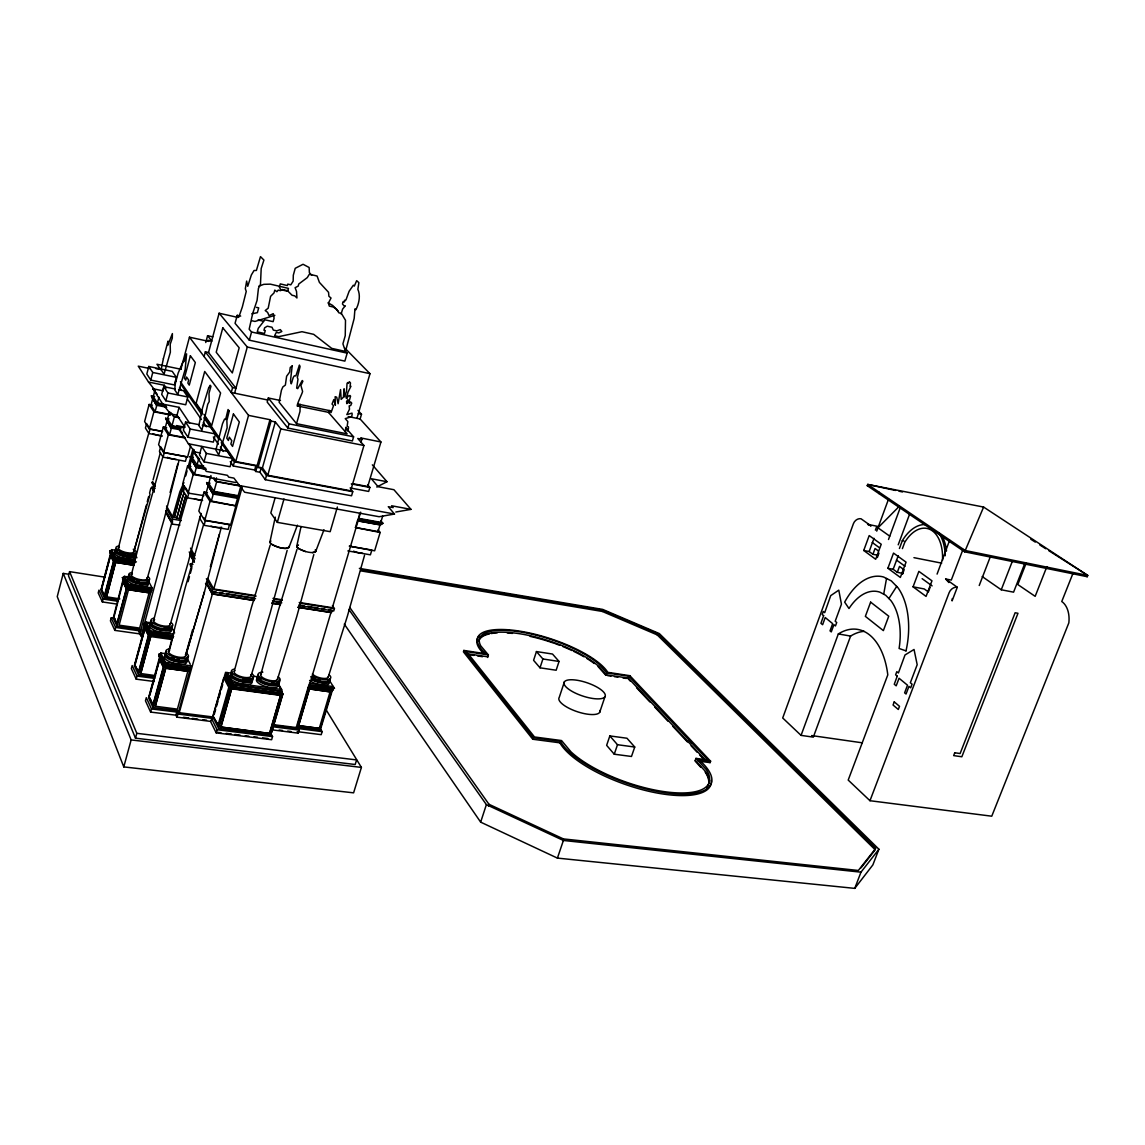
<?xml version="1.0" encoding="UTF-8"?>
<svg xmlns="http://www.w3.org/2000/svg" width="1145" height="1145" viewBox="0 0 1145 1145"><rect width="100%" height="100%" fill="white"/><g stroke="black" fill="none" stroke-linecap="round" stroke-linejoin="round"><path stroke-width="1.5" d="M193.405 457.256L190.084 456.64L195.738 466.316L205.628 468.133M196.053 467.403L190.786 458.286L196.053 467.403L206.3 469.278M210.05 483.204L206.63 482.589L212.655 492.894L238.131 497.417L238.16 495.699L214 491.405L208.748 483.505L210.938 475.547M212.97 493.996L207.345 484.292L212.97 493.996L237.573 498.347L238.131 497.417M178.577 710.744L153.072 707.596L148.564 697.863L159.685 656.801L164.422 666.376L189.998 669.796L178.491 712.262L176.788 712.047L175.915 715.181L176.831 717.142L210.523 721.393L216.176 732.857L271.637 739.713L272.539 736.607L270.893 733.573M114.529 618.4L111.194 617.914L110.421 620.833L114.829 630.38L139.862 633.901L151.068 591.564L127.324 587.972L122.587 579.127L127.41 588.129L151.14 591.722L151.34 590.977L126.522 587.084L151.426 591.135L151.984 589.961L126.322 585.51L122.386 577.567L127.023 577.724M952.296 598.577L952.096 600.896L957.292 587.27L945.641 578.969L951.295 580.071L963.002 549.385M883.697 594.198L886.531 578.483M297.414 525.169L289.055 547.224L285.663 548.441A9.732 2.862 15.5 0 1 278.636 547.353L272.124 544.591A10.276 3.034 15.5 0 1 269.977 541.785L275.272 517.125M305.5 551.575L299.017 548.827A10.176 2.991 15.8 0 1 296.798 546.022L300.978 526.886M118.364 548.24L132.82 490.074L148.621 433.755M131.332 574.99L146.36 515.207L162.762 457.284M178.849 461.134L164.121 519.286L147.233 578.497M153.573 620.876L169.575 558.359L187.05 497.703M68.5 574.217L63.233 573.402L57.25 596.617L123.775 766.907L353.605 792.841L361.405 767.408L325.924 709.485M69.573 571.627L68.485 575.82L135.482 738.167L355.193 764.502L356.596 759.922L136.813 733.315L69.573 571.627L104.753 577.137M199.989 516.867L188.209 562.524L170.247 624.44M168.587 651.848L185.261 587.5L203.466 525.025M148.793 366.472L146.818 374.029L150.768 380.083L174.369 384.92L176.387 377.349L172.222 371.338L148.793 366.472L152.757 372.469L176.387 377.349M185.776 655.455L204.483 591.722L220.87 529.019M150.768 380.083L152.757 372.469M116.933 550.487L111.652 549.643L111.265 551.074L109.734 550.831L113.441 558.288L135.081 562.238M101.304 589.36L110.607 555.225L113.756 561.551L104.667 595.958L101.304 589.36L104.667 595.958M101.604 589.403L110.607 555.225M170.204 414.519L155.133 411.585L150.983 405.258L152.657 398.932M155.047 389.815L153.244 396.685L157.409 402.94L162.447 403.942M102.363 601.941L103.122 599.078L98.957 590.119L98.212 592.953L102.363 601.941L117.133 604.102M104.352 595.915L113.441 561.508L110.306 555.168M117.72 599.937L104.567 597.991L114.428 560.692L109.934 552.348L114.5 560.835M136.427 561.909L115.001 558.531L115.373 557.085L111.652 549.643M149.337 429.017L153.888 411.771L149.108 404.486L144.613 421.56L149.337 429.017L162.662 431.55M162.246 436.059L148.879 433.526L150.067 429.06L161.76 431.279M156.822 405.201L155.133 411.585L153.888 411.771L170.562 415.02M157.409 402.94L158.94 397.172M115.645 562.496L106.542 596.917L115.588 562.381L133.922 565.258L115.588 562.381M175.257 389.014L163.749 386.666L161.703 394.424L165.853 400.779L185.733 404.772L187.809 396.986L183.472 390.688L178.548 389.686M162.776 391.361L164.379 385.278L148.535 382.044L138.259 366.157L150.109 368.618M165.853 400.779L167.929 392.964L163.749 386.666M175.5 381.757L176.173 379.253M129.399 577.123L124.361 576.336L123.961 577.81L122.386 577.567M117.191 624.182L113.942 617.227L122.973 582.046L126.308 588.788L116.876 624.139L126.623 588.831L123.288 582.089M185.118 437.562L169.617 434.628L165.209 427.886L166.941 421.374M169.517 411.699L167.556 419.07L171.993 425.725L182.327 427.715M181.039 368.804L189.455 337.188L208.862 341.396L208.004 340.294L211.854 341.124L207.588 335.7L205.756 342.527M134.495 549.586L146.36 505.117M147.261 501.696L148.635 496.558M149.551 493.137L150.911 488.013M153.072 479.898L160.343 452.633M114.829 630.38L115.616 627.446L111.194 617.914M140.763 629.65L117.091 626.301L127.324 587.972M147.905 579.971L152.056 587.872L151.655 589.346L127.925 585.753L128.312 584.265L124.361 576.336M163.606 452.576L168.344 434.842L163.277 427.071L158.597 444.646L163.606 452.576L187.594 457.027L190.628 445.806M163.105 457.184L164.336 452.576L160.658 446.765L159.427 451.33L163.105 457.184L185.447 461.292L186.692 456.726L187.594 457.027M171.993 425.725L174.369 416.823L179.55 417.825M128.526 589.689L119.137 625.184L139.647 628.09L149.093 592.795L128.526 589.689L149.093 592.795M184.603 426.77L177.003 415.191L179.092 407.362L162.79 404.113L152.857 388.742L162.461 390.688M198.972 424.68L185.562 422.047L183.386 430.162L187.98 437.218L213.328 442.113L215.546 433.969L210.709 426.97L202.322 425.339M204.082 356.539L205.341 351.844L208.533 352.531L235.956 388.284L232.592 387.582L205.341 351.844M234.253 671.285L251.499 607.208L270.191 545.163M170.09 492.55L177.718 464.212M208.533 352.531L219.124 313.229L238.103 317.48M187.98 437.218L190.184 429.031L185.562 422.047M186.005 495.771A41.664 11.607 -79.8 0 0 183.586 503.643L179.479 518.728L172.652 516.781L179.837 491.777L183.916 482.603M179.908 525.083L172.38 524.167L172.509 519.071L166.44 508.351M171.907 522.149L140.992 636.362L138.803 631.611M174.24 517.053L178.319 501.954A44.226 12.223 -79.8 0 1 183.744 486.339M151.426 622.88L146.145 622.121L145.73 623.667L144.084 623.424L149.265 633.944L173.038 637.608M174.398 517.34L178.491 502.24A43.381 11.98 -79.8 0 1 184.288 485.881M185.719 475.891L187.064 470.867M187.966 467.518L192.933 449.098M134.752 664.844L145.029 628.176L148.707 635.632L138.659 672.602L134.752 664.844L138.659 672.602M135.081 664.887L145.029 628.176M211.267 477.265L194.507 474.23L189.626 466.759L191.473 459.932M194.221 449.799L192.131 457.513L197.054 464.899L203.753 466.13M184.789 486.553L183.486 491.348L187.551 497.832L202.593 500.465M176.774 517.74L180.867 502.655A43.367 12.022 -79.8 0 1 183.93 492.951M176.945 518.027L181.039 502.941A42.522 11.793 -79.8 0 1 184.03 493.423M179.321 518.442L183.415 503.356A42.508 11.836 -79.8 0 1 185.891 495.327M136.198 679.157L137.042 676.094L132.162 665.56L131.346 668.594L136.198 679.157L154.389 681.518M138.33 672.559L148.378 635.589L144.685 628.133M138.574 674.834L149.465 634.774L145.029 625.8L134.337 665.717L138.574 674.834L154.503 676.924M173.296 635.733L150.095 632.441L150.525 630.895L146.145 622.121M188.152 493.094L193.204 474.502L187.594 465.886L182.599 484.292L188.152 493.094L203.91 495.656M187.551 497.832L188.868 493.008M240.693 316.106L237.23 315.333L235.054 323.319L249.309 340.179L344.874 361.119L347.164 353.147L345.489 351.429L342.913 343.844L345.246 335.685L345.504 320.285L341.382 313.401L338.834 312.814L336.501 309.136L333.252 307.003L329.259 306.087L328.429 303.039L331.034 298.029L328.901 296.269L328.558 292.318L319.398 282.371L317.093 276.031L309.365 274.199L307.318 277.591L298.773 284.003L298.172 286.135L295.109 287.696L296.526 291.46L296.941 297.972L294.823 295.897L292.061 295.253L287.524 290.715L282.443 289.528L280.496 290.658L278.206 290.129L276.904 291.732L274.8 290.1L274.027 292.905L270.606 296.34L268.202 308.162L265.225 310.538L267.587 312.356L269.089 315.648L273.283 313.644L274.084 318.224L273.125 321.659L264.939 319.813L258.255 328.357L257.281 331.893L264.466 333.481L265.268 330.547L263.965 330.261L264.638 327.813L267.286 326.196L272.023 327.255L273.311 330.089L276.747 330.848L280.296 329.617L281.842 331.506L278.722 332.909L276.317 332.379L274.585 335.728L278.736 336.644L301.965 331.706L313.687 334.34L331.706 348.381L345.489 351.429L354.177 318.439L354.964 308.907L355.852 309.751C359.029 303.64 360.704 295.782 357.87 289.313L358.872 282.643L356.667 280.668L354.32 286.078L353.347 285.205L349.139 291.245L346.133 299.475L345.246 300.82L344.573 300.19L343.929 302.394L343.128 301.622L342.441 303.998L344.144 305.915L345.332 305.815L342.627 309.064L341.11 314.045M190.084 456.64L196.382 467.332L194.507 474.23L193.204 474.502L211.653 477.837M197.054 464.899L198.743 458.673M150.711 636.563L140.72 673.661L150.711 636.563L172.237 639.583L169.546 649.745M204.025 461.85L206.329 453.42L201.749 446.507L199.473 454.866L204.025 461.85L230.102 466.745L232.421 458.372L227.64 451.459L188.395 443.745L176.673 425.611L185.046 427.242M287.152 550.387L270.191 612.933L250.941 676.351M123.775 766.907L131.145 739.928L63.233 573.402M135.482 738.167L136.813 733.315M232.592 387.582L231.247 392.506L267.815 400.02M165.925 653.709L160.844 653.022L160.414 654.611L158.711 654.367L164.207 665.517L190.413 669.367L164.207 665.517M148.993 697.004L159.685 659.277L163.62 667.234L153.158 705.263L149.337 697.047M149.809 695.33L159.685 659.277M207.445 492.722L204.025 492.107L198.829 511.085L204.755 520.488L230.617 524.897L235.927 505.875L211.353 501.009L206.143 493.023L208.075 485.995M201.105 513.447L199.745 518.384L204.096 525.312L228.184 529.405L229.558 524.453L205.456 520.345L203.71 517.583M234.596 393.193L247.277 347.021L219.124 313.229M249.309 340.179L251.556 332.007L249.166 329.23L252.716 313.415L257.081 300.362L258.441 288.397L260.473 284.261L261.189 268.517L263.908 260.072L260.488 256.623L256.394 270.449L254.047 270.506L251.356 274.957L247.735 286.307L246.647 281.083L245.331 288.783L246.247 291.402L242.354 306.889L238.804 317.165L237.23 315.333M260.831 674.562L278.192 610.958L296.984 549.385M192.947 564.413L190.242 563.97L190.571 566.231M150.625 712.09L151.498 708.941L146.302 697.691L145.458 700.812L150.625 712.09L176.173 715.21M152.815 705.234L163.277 667.192L159.341 659.234M153.072 707.596L164.422 666.376M165.51 662.382L191.101 665.832L190.657 667.42L165.08 663.986L165.51 662.382L160.844 653.022M188.066 581.66L189.455 576.608M190.385 573.23L191.773 568.178M204.755 520.488L210.022 501.324L204.025 492.107L206.143 493.023M239.763 485.594L215.546 481.229L216.477 477.866M204.096 525.312L205.456 520.345M214 491.405L216.648 481.773L214.015 477.866M187.866 671.156L177.403 709.127L155.219 706.236L165.696 668.193L187.937 671.299L165.696 668.193M155.291 706.393L165.767 668.351M313.816 554.566L296.741 616.64L277.391 679.586M350.756 489.216L352.76 491.692L351.558 495.771L265.296 479.712L259.987 472.27L255.721 471.482L254.677 470.008L233.265 465.986L234.424 461.807L221.214 442.7M360.89 442.614L361.863 439.294L357.77 438.478L363.938 445.491L350.628 490.776L267.773 475.261L262.42 467.861L258.169 467.06L257.124 465.6L235.741 461.55L248.537 415.377L189.455 337.188M185.962 653.595L190.227 638.252M190.886 635.876L192.646 629.55M210.337 566.703L219.31 534.357M254.204 600.524L212.054 593.926L206.529 583.463L206.2 584.651L205.527 583.463M235.512 505.246L237.573 498.347M238.16 495.699L240.836 486.138M176.831 717.142L177.704 714.008L176.788 712.047L178.706 711.474L179.264 712.691L212.927 716.97L218.595 728.377L270.707 734.861L282.758 693.713L280.797 690.32M255.521 598.706L211.753 591.836L212.44 589.389L206.372 578.697M178.706 711.474L178.491 712.262L151.498 708.941M159.799 655.827L158.926 656.042L164.508 666.562L190.099 669.982L190.313 669.181M212.054 593.926L212.741 591.493M179.049 713.464L212.412 593.854L206.529 583.463M255.621 595.586L213.772 588.988L242.21 486.983M280.482 400.507L268.302 398.002L267.171 402.081L287.853 428.073L352.388 440.954L353.605 436.817L345.661 427.743M254.677 470.008L255.836 465.858L234.424 461.807M257.124 465.6L269.977 419.7L248.537 415.377M255.721 471.482L256.881 467.317L255.836 465.858M258.169 467.06L271.064 421.074L269.977 419.7M259.987 472.27L261.146 468.119L256.881 467.317M262.42 467.861L275.33 421.933L271.064 421.074M265.296 479.712L266.484 475.533L261.146 468.119M133.808 551.69L150.081 494.096M267.773 475.261L280.826 428.931L275.33 421.933M287.853 428.073L289.041 423.85L268.302 398.002M210.523 721.393L212.927 716.97L225.579 672.358L232.492 673.317M364.539 555.325L347.465 615.881L328.143 677.325M212.913 716.054L223.747 677.84L224.592 677.954L229.644 687.501L218.666 726.03L212.913 716.054L218.666 726.03M275.043 498.104L270.821 512.974L277.319 522.363L330.175 531.681L337.389 507.006M214.215 714.494L215.632 709.514M216.577 706.193L217.979 701.212M218.924 697.892L220.341 692.897M221.286 689.576L222.702 684.595M231.333 686.771L225.493 675.765L225.98 674.047L232.278 684.409L232.736 682.821L227.254 672.587L226.81 674.162M217.822 725.93L228.8 687.386L223.747 677.84M216.176 732.857L217.063 729.723L211.41 718.287L177.704 714.008M218.595 728.377L230.488 686.656L224.649 675.65L225.493 675.765M277.319 522.363L283.974 499.005M225.98 674.047L231.633 684.667L231.133 686.399L282.543 693.34M220.727 727.018L231.719 688.474L280.654 695.058L269.733 733.487L220.727 727.018L269.733 733.487M220.928 727.39L231.719 688.474M328.572 412.529L329.173 410.44L331.062 412.586L333.524 405.716L332.05 404.056L333.796 399.605L335.356 405.244L335.156 396.685L336.702 397.186L338.118 403.727L340.552 389.586L341.167 399.362L343.443 397.158L344.101 388.785L344.702 396.843L346.52 391.246L347.049 383.461L347.651 382.559L348.409 383.375L349.325 381.671L350.499 382.917L350.084 386.409L350.942 386.251L347.794 392.663C348.395 394.41 344.416 398.417 347.021 398.517C348.581 393.88 348.166 396.986 349.955 395.483L350.585 396.17L348.753 402.568L349.526 403.412L350.542 401.838L351.73 403.14L350.671 405.559L349.168 405.903L349.511 409.166L346.835 414.604L352.03 413.13L352.116 414.748L351.544 416.737L345.232 418.626L347.837 421.56L347.15 426.412L348.409 426.813L348.466 428.302L347.694 430.964L345.761 427.328L345.461 431.923M356.954 418.354L369.992 373.685L345.132 348.366M350.112 487.956L368.676 491.434L369.864 487.412L367.76 486.525L380.942 441.984L360.117 418.998L361.505 414.247L357.97 410.382M278.264 683.651L281.641 689.476L281.183 691.036L231.433 684.295M269.519 733.115L280.654 695.058M281.713 693.226L282.214 691.523L278.722 685.483M278.006 707.767L270.75 732.557L271.565 732.657L282.7 694.643L281.126 691.938M278.965 704.461L281.87 694.543L282.7 694.643M185.533 656.242L204.483 591.722M296.927 725.243L308.205 687.129L332.565 690.478L308.306 687.301M355.437 527.53L357.455 520.689L380.068 524.768L378.036 531.566L355.437 527.53L380.14 532.468L374.644 550.802L349.268 546.136L371.824 550.058L370.407 554.824L347.851 550.931M358.056 519.787L381.485 524.024L380.598 524.997L357.583 520.846L358.056 519.787L382.015 524.253L382.902 523.265L358.657 518.885L359.544 513.633M360.646 512.158L332.365 607.694L299.231 602.47M328.658 609.698L332.164 610.256L331.463 612.618L298.101 607.394M330.118 691.723L319.283 728.377L298.573 725.73L309.35 688.889L330.204 691.881L309.35 688.889M298.573 725.73L309.436 689.032M332.422 605.691L334.44 608.625L333.739 610.986L299.274 605.576M272.667 729.923L298.187 733.144L299.088 730.095L296.44 726.889L320.328 729.938L332.279 690.592M382.63 516.223L380.784 522.363L358.17 518.284M330.762 692.882L320.342 727.69L331.077 692.925M319.67 727.504L322.131 731.641L321.215 734.661L297.428 731.655M710.601 761.182L698.793 759.622L698.278 761.081L710.086 762.627L710.601 761.182L629.879 675.693L607.795 672.33A69.444 21.827 18.1 0 0 518.714 630.981A69.444 21.827 18.1 0 0 485.781 653.766L463.854 650.432L463.41 651.834L532.754 739.241L559.862 742.819A81.052 27.952 19.3 0 0 645.479 790.494A81.052 27.952 19.3 0 0 711.331 780.532M487.584 657.459L488.4 654.926L480.814 645.923A67.355 21.168 18.1 0 1 519.744 631.84A67.355 21.168 18.1 0 1 598.864 664.1L606.764 672.917L628.92 676.28L707.782 759.937L695.988 758.376L695.058 761.01L700.668 767.15M359.358 568.378L602.671 609.398L659.334 633.571L878.902 849.218L872.876 864.89L854.757 888.377L557.415 858.106L480.657 822.139L486.382 804.62L348.867 609.483M536.447 651.562L533.584 660.322L540.011 667.807L556.155 670.24L559.046 661.452L552.505 654.038L536.447 651.562L542.902 658.976L559.046 661.452M488.428 805.965L488.972 804.291L349.755 607.451M540.011 667.807L542.902 658.976M532.754 739.241L533.255 737.724L463.854 650.432M564.413 681.805L559.247 697.377A21.64 7.142 18.6 0 0 578.068 711.961A21.64 7.142 18.6 0 0 600.009 710.415M602.714 610.199L361.09 569.523L360.704 570.854L602.299 611.444L602.714 610.199L657.616 633.629L875.782 848.316L858.335 870.472L563.397 838.913L488.972 804.291M559.862 742.819L560.377 741.316A81.066 27.895 19.3 0 0 666.648 792.941A81.066 27.895 19.3 0 0 698.793 759.622M606.764 672.917L605.934 675.378L598.048 666.547M599.708 712.276L604.975 696.704A21.683 6.984 18.6 0 0 577.767 680.359A21.683 6.984 18.6 0 0 571.212 690.879A21.683 6.984 18.6 0 0 604.975 696.704M562.839 840.587L563.397 838.913M557.415 858.106L563.397 840.459L860.968 872.175L878.902 849.218M628.92 676.28L628.09 678.727L630.509 681.304M629.421 677.038L629.879 675.693M609.841 735.92L606.635 745.352L614.25 754.212L631.482 756.473L634.745 747.027L626.973 738.239L609.841 735.92L617.498 744.722L634.745 747.027M614.25 754.212L617.498 744.722M861.011 867.853L875.209 849.805L657.187 634.874L657.616 633.629M867.237 485.666L867.695 484.421L983.612 507.063L1087.75 575.434L1087.235 576.708L964.677 551.833L867.237 485.666L870.329 486.324M878.859 493.552L879.317 492.307M863.731 550.473L869.198 535.574L881.221 544.247L875.682 559.275L863.731 550.473L869.169 551.547L872.919 554.294L878.186 555.339M875.395 530.164L876.54 527.072M850.606 636.076L813.308 737.137L801.056 735.376L838.326 633.944L850.606 636.076A70.26 40.891 -81.9 0 1 864.103 631.339M869.169 551.547L874.021 538.322M888.563 499.077L876.741 531.123M872.919 554.294L875.052 548.498L878.387 550.917M877.342 557.543L878.959 553.178M888.506 539.495L900.442 507.163M949.606 540.311L937.082 574.103M887.89 568.264L893.515 553.092L906.053 562.138L900.342 577.452L887.89 568.264L893.172 569.294L897.308 572.328L903.062 573.445M898.21 544.82L909.531 514.32M899.426 548.484L902.332 540.669A42.007 25.161 -78.6 0 1 925.632 524.61M893.172 569.294L898.238 555.668M902.403 548.627L904.736 542.358A36.998 22.17 -78.6 0 1 930.112 529.491A36.998 22.17 -78.6 0 1 942.492 560.363M897.308 572.328L899.512 566.417L904.135 569.781L902.475 574.232M913.066 586.827L918.862 571.369L931.958 580.816L926.062 596.416L913.066 586.827L924.258 588.959L928.352 591.951L930.055 587.442M1072.865 573.631L1061.758 601.511A23.057 15.271 -79.3 0 1 1068.843 622.851L991.756 816.199L869.971 800.713L949.119 592.724A7.185 5.525 -52.5 0 1 957.292 587.27M964.677 551.833L983.612 507.063M312.428 552.649L315.705 551.418L323.992 529.749M854.757 888.377L860.968 872.175M979.233 585.496L990.339 556.685M1024.618 563.898L1013.583 592.165L1001.26 589.775L1012.38 561.164M1026.106 563.34L1017.819 584.551L1035.166 596.345L1046.873 566.632M358.185 519.944L358.657 518.885M190.413 669.367L191.043 668.15L163.363 663.756M329.145 680.015L334.44 688.345L308.892 684.824L308.535 686.542L333.381 689.791L332.623 690.02M888.892 598.534L896.692 586.44M296.798 546.022L298.459 544.977M899.154 506.433L877.972 527.816L889.751 536.161M376.748 487.026L386.996 481.73L372.34 464.856M309.322 685.54L334.44 688.345M258.741 286.236L263.808 284.332L270.334 284.146L278.85 286.135L280.768 289.671L287.638 291.274L288.44 288.383L279.609 286.322L280.282 283.903L287.352 285.563L287.753 284.117L290.787 284.833L293.163 281.169L293.306 275.215L295.224 268.302L303.053 264.28L309.15 267.501L309.379 272.596L311.669 275.301M159.899 656.013L158.926 656.042M158.711 654.367L160.057 653.895L165.08 663.986M144.084 623.424L148.922 623.495M274.857 315.347L254.977 321.444L251.871 320.743M110.636 553.078L100.96 590.233L104.567 597.991M109.734 550.831L110.979 550.502L115.001 558.531M110.507 552.448L109.934 552.348M172.738 638.209L149.05 634.716L144.284 625.056L145.143 624.869M251.814 313.802L257.382 312.671L258.698 307.862L256.451 307.347M122.587 579.127L123.417 578.984M395.798 512.015L410.983 509.368L393.923 489.716L378.136 486.711L371.338 478.739L386.996 481.73M410.983 509.368L391.619 505.775L393.164 507.593L388.284 506.691L394.495 514.048L379.095 516.724L244.601 492.221L233.938 478.109L228.671 477.136L227.44 475.318L206.257 471.382L193.548 451.717L200.461 453.019M131.145 739.928L361.405 767.408M217.063 729.723L272.539 736.607M217.478 732.299L220.956 732.728M226.166 733.372L231.376 734.017M234.84 734.446L240.049 735.09M245.259 735.734L248.737 736.163M253.947 736.807L257.425 737.237M262.634 737.881L267.844 738.525M183.486 717.271L188.796 717.944M192.346 718.387L197.656 719.06M202.966 719.733L206.515 720.176M279.108 730.038L282.514 730.467M287.638 731.111L291.045 731.54M298.487 725.572L319.283 728.377M273.04 724.613L296.856 727.633L330.977 612.418L297.843 607.236M273.455 725.357L322.131 731.641M271.866 726.646L299.088 730.095M175.915 715.181L177.618 715.396M140.649 673.518L155.591 675.622M137.042 676.094L154.747 678.412M533.255 737.724L560.377 741.316M228.8 687.386L229.644 687.501M231.92 688.846L280.854 695.43M232.736 682.821L281.641 689.476M231.633 684.667L282.214 691.523M230.488 686.656L282.758 693.713M309.336 683.279L333.309 686.599L333.295 688.846M253.202 676.18L258.412 676.895M115.616 627.446L140.649 630.995M173.639 636.405L148.435 632.212M149.265 633.944L149.766 634.173M149.465 634.774L172.652 638.037M150.525 630.895L173.711 634.187M811.633 735.562L862.199 742.804M113.942 617.227L116.876 624.139M103.122 599.078L117.935 601.268M106.485 596.788L119.853 598.892M467.546 653.766L487.784 656.829M470.709 654.911L474.087 655.427M477.465 655.928L482.517 656.7M607.637 675.636L611.044 676.151M614.45 676.666L617.871 677.182M622.98 677.954L626.387 678.47M122.987 579.957L113.255 618.042L117.091 626.301M128.312 584.265L152.056 587.872M488.4 654.926L466.459 651.591L534.5 736.965L561.551 740.557L570.997 751.85A78.762 27.108 19.3 0 0 666.104 791.896A78.762 27.108 19.3 0 0 706.107 769.411L695.988 758.376M212.412 593.854L254.247 600.409M271.694 603.143L280.41 604.503M271.766 603.272L280.539 604.646M115.373 557.085L135.167 560.22M134.552 563.383L113.641 559.819L134.48 563.24M114.428 560.692L134.28 563.955M273.068 598.348L281.784 599.722M212.44 589.389L256.008 596.259M273.44 599.007L282.157 600.381M299.589 603.129L334.44 608.625M211.453 591.292L216.248 592.037M219.754 592.595L223.275 593.153M226.782 593.697L253.131 597.833M272.453 600.867L281.226 602.256M298.788 605.018L304.069 605.848M307.576 606.392L318.11 608.052M321.63 608.596L325.137 609.154M273.025 601.454L281.77 602.828M172.509 519.071L181.268 520.589M235.927 505.875L210.022 501.324L211.353 501.009L213.313 493.91L206.63 482.589M212.669 491.706L238.589 496.315M216.648 481.773L239.105 485.823M195.738 465.171L202.45 466.401M196.382 467.332L204.769 468.863M190.914 466.487L187.594 465.886L189.626 466.759M212.168 478.195L235.755 482.546M238.919 485.48L394.495 514.048M164.336 452.576L186.692 456.726M266.484 475.533L352.76 491.692M352.574 483.648L367.76 486.525M351.3 483.906L369.864 487.412L367.588 484.707M185.504 438.091L168.344 434.842L169.617 434.628L171.378 428.058L165.624 418.254L169.016 418.913M206.329 453.42L232.421 458.372M165.624 418.254L170.719 425.94L177.589 427.257M180.853 428.989L170.734 427.056L170.719 425.94M166.283 419.814L171.049 428.101L179.994 429.704M166.669 427.729L163.277 427.071L165.209 427.886M178.463 417.238L173.31 416.236L170.748 412.443M156.507 405.244L152.013 397.415L156.507 405.244L166.741 407.262M152.414 405.13L149.108 404.486L150.983 405.258M190.184 429.031L215.546 433.969M154.675 396.556L151.369 395.912L156.178 403.126L164.522 404.772M151.369 395.912L156.192 404.214L166.025 406.146M177.003 415.191L170.505 413.903L162.79 404.113M280.826 428.931L363.938 445.491M913.939 557.658L941.677 563.154M296.541 423.679L347.135 433.855L328.386 412.314L297.772 406.017M380.942 441.984L360.632 437.905L361.863 439.294M289.041 423.85L353.605 436.817M902.332 540.669L903.949 540.998M167.929 392.964L187.809 396.986M358.342 413.588L361.505 414.247M297.872 404.099L330.905 410.912M348.223 416.551L360.117 418.998M878.043 526.457L867.595 524.31L871.102 525.956L860.997 518.757A6.627 5.31 -53.1 0 0 853.383 523.752L782.708 717.987L801.056 735.376M155.978 368.661L159.055 369.305M181.196 369.305L156.965 364.253L160.586 369.62M895.533 490.461L867.695 484.421L965.192 550.502L1087.75 575.434L1048.763 550.659M899.025 491.205L902.503 491.964M207.588 335.7L212.755 336.83M247.277 347.021L369.992 373.685M251.556 332.007L347.164 353.147M257.997 319.999L263.193 321.158M229.558 524.453L230.617 524.897M602.299 611.444L657.187 634.874M486.382 804.62L563.397 840.459M328.114 302.852L332.665 305.429L338.448 311.44M1030.772 539.223L1035.28 542.086M1039.774 544.934L1045.771 548.756M1084.472 574.947L1087.235 576.708M982.195 576.565L1001.26 589.775M872.247 542.501L879.374 547.668M896.478 560.062L905.022 566.26M922.126 578.669L932.102 585.896M945.641 578.969L948.904 582.562M869.971 800.713L848.202 780.074L887.79 674.877A70.503 40.647 -81.8 0 0 838.326 633.944M689.304 740.586L691.752 743.177M707.639 760.037L710.086 762.627M704.662 759.335L628.29 678.112L606.149 674.763L598.248 665.932A67.34 21.225 18.1 0 0 528.045 635.275A67.34 21.225 18.1 0 0 478.796 641.014M636.563 687.744L649.888 701.942M654.74 707.095L668.065 721.293M672.917 726.445L687.458 741.931M691.093 745.796L697.148 752.251M699.581 754.827L704.418 759.979M695.287 760.352L705.392 771.401A78.747 27.179 19.3 0 1 706.608 787.731M380.77 520.674L382.902 523.265M378.036 529.849L380.14 532.468M176.673 425.611L182.599 433.111M188.395 443.745L195.437 452.661M193.548 451.717L199.645 459.417M148.535 382.044L154.976 390.245M152.857 388.742L157.194 394.252M201.992 411.585L196.153 403.183L204.712 371.481L220.599 392.964L211.71 425.582L203.939 414.39M180.395 381.686L202.536 413.631M204.54 416.537L235.741 461.55M180.566 383.89L201.906 414.762M203.939 417.696L219.182 439.752M344.287 624.111L480.657 822.139M179.493 387.568L181.482 390.474M187.451 399.19L201.391 419.514M203.395 422.419L206.372 426.77M213.342 436.946L218.323 444.203M220.327 447.108L223.304 451.459M230.274 461.621L233.265 465.986M213.814 478.653L215.546 481.229M164.379 385.278L166.168 387.969M179.092 407.362L189.598 423.135M167.227 421.245L171.049 428.101M149.193 427.686L146.589 423.593L145.429 428.03L148.879 433.526M185.605 487.842L188.052 491.72M296.44 726.889L297.285 728.377M297.342 731.641L298.187 733.144M152.614 481.601L155.233 486.196M166.555 506.076L172.652 516.781M190.499 548.126L194.807 555.697M207.732 578.397L213.772 588.988M151.67 482.346L155.133 488.457M190.757 551.203L195.094 558.846M191.301 553.679L193.018 556.699M189.211 551.962L194.349 561.036M206.315 582.218L211.753 591.836M152.113 486.582L153.831 489.616M165.839 510.885L171.85 521.519M191.143 556.212L194.421 562.023M152.228 487.799L153.931 490.819M166.698 513.461L171.807 522.506M189.769 554.423L193.963 561.866M151.755 487.598L154.303 492.107M165.639 512.201L172.38 524.167M190.242 563.97L191.959 567.061M134.566 553.307L136.899 557.758M171.55 627.131L174.612 632.956M187.036 658.046L190.285 664.272M123.66 577.209L127.925 585.753M145.401 622.994L150.095 632.441M149.966 698.407L153.158 705.263M156.178 403.126L156.192 404.214M479.898 638.853A67.326 21.254 18.1 0 1 482.489 636.548M483.619 635.89A67.326 21.254 18.1 0 1 489.487 633.886M491.234 633.543A67.326 21.254 18.1 0 1 497.173 632.899M507.264 632.97A67.326 21.254 18.1 0 1 512.459 633.414M530.106 636.362A67.326 21.254 18.1 0 1 553.479 643.046M555.067 643.604A67.326 21.254 18.1 0 1 559.819 645.365M562.954 646.61A67.326 21.254 18.1 0 1 571.999 650.546M573.573 651.29A67.326 21.254 18.1 0 1 584.022 656.786M586.712 658.389A67.326 21.254 18.1 0 1 594.255 663.499M705.163 772.059A78.733 27.208 19.3 0 1 708.741 781.062M484.02 653.952A69.43 21.869 18.1 0 1 479.483 635.776M320.299 680.23A9.375 3.292 15.8 0 1 317.924 679.615M315.662 678.785A9.375 3.292 15.8 0 1 313.658 677.811M330.247 678.942A11.106 3.907 15.8 0 1 323.162 681.347A11.106 3.907 15.8 0 1 310.696 676.767M329.159 682.592A11.092 3.922 15.7 0 1 322.074 685.025A11.092 3.922 15.7 0 1 309.608 680.459M328.243 676.552A8.444 2.963 15.8 0 1 321.817 678.226A8.444 2.963 15.8 0 1 312.399 673.947M942.836 537.42A41.979 25.19 -78.6 0 1 946.529 550.945M938.628 532.654A42.007 25.161 -78.6 0 1 945.255 555.754M201.334 500.079A9.675 2.719 14.9 0 1 194.221 498.705M170.147 628.333A9.503 3.263 14 0 1 159.828 629.478A9.503 3.263 14 0 1 151.927 623.581M169.503 627.918A9.503 3.249 14 0 1 163.964 628.304M171.922 625.742A11.25 3.85 14 0 1 160.128 628.19A11.25 3.85 14 0 1 151.841 620.504M171.292 622.708A11.264 3.85 14.1 0 1 168.329 627.288A11.264 3.85 14.1 0 1 153.602 623.438A11.264 3.85 14.1 0 1 154.06 618.2M171.335 630.551A11.25 3.864 14 0 1 157.709 631.496A11.25 3.864 14 0 1 150.839 624.197M171.421 627.589A11.25 3.864 14 0 1 159.627 630.051A11.25 3.864 14 0 1 151.34 622.35M169.918 623.596A8.559 2.92 14.1 0 1 160.944 625.442A8.559 2.92 14.1 0 1 154.647 619.617M252.601 676.752A11.522 4.136 14.8 0 1 241.337 679.829A11.522 4.136 14.8 0 1 232.02 671.557M315.19 549.943A9.818 2.891 15.8 0 1 306.03 551.647A9.818 2.891 15.8 0 1 297.714 545.278M315.576 550.588A10.176 2.991 15.8 0 1 315.705 551.418M277.333 682.735A9.647 3.464 15.1 0 1 266.327 683.966A9.647 3.464 15.1 0 1 259.586 677.339M273.898 683.15A9.647 3.449 15.2 0 1 271.723 683.064M260.845 679.185A9.647 3.449 15.2 0 1 259.743 678.098M278.192 676.824A11.421 4.079 15.2 0 1 275.401 682.034A11.421 4.079 15.2 0 1 259.987 677.339A11.421 4.079 15.2 0 1 262.849 672.158M278.965 679.987A11.421 4.079 15.2 0 1 268.002 683.05A11.421 4.079 15.2 0 1 258.584 674.82M277.877 683.722A11.407 4.108 15.1 0 1 266.899 686.828A11.407 4.108 15.1 0 1 257.496 678.584M278.421 681.862A11.407 4.093 15.1 0 1 267.443 684.939A11.407 4.093 15.1 0 1 258.04 676.695M277.491 678.785A8.688 3.106 15.2 0 1 267.587 679.872A8.688 3.106 15.2 0 1 261.518 673.933M288.955 546.394A10.276 3.034 15.5 0 1 289.055 547.224M250.927 679.515A9.732 3.507 14.8 0 1 240.908 681.089A9.732 3.507 14.8 0 1 232.235 674.806M249.195 679.715A9.732 3.492 14.8 0 1 242.697 679.472M251.843 673.575A11.522 4.122 14.9 0 1 249.61 678.756A11.522 4.122 14.9 0 1 234.51 674.935A11.522 4.122 14.9 0 1 234.181 669.109M289.141 546.652A9.904 2.92 15.5 0 1 277.934 547.067A9.904 2.92 15.5 0 1 270.95 541.041M251.514 680.531A11.507 4.151 14.8 0 1 240.25 683.637A11.507 4.151 14.8 0 1 230.947 675.335M252.057 678.641A11.507 4.151 14.8 0 1 240.793 681.733A11.507 4.151 14.8 0 1 231.49 673.446M250.626 674.62A8.759 3.134 14.9 0 1 242.053 676.938A8.759 3.134 14.9 0 1 234.968 670.655M221.658 527.215A9.99 2.92 15 0 1 210.952 526.156M185.275 658.447A9.804 3.492 14.1 0 1 177.575 661.338A9.804 3.492 14.1 0 1 166.583 655.47M179.35 659.592A9.804 3.478 14.1 0 1 176.874 659.205M174.383 658.561A9.804 3.478 14.1 0 1 172.051 657.717M187.479 656.729A11.607 4.122 14.1 0 1 175.414 659.52A11.607 4.122 14.1 0 1 166.755 651.376M186.807 653.566A11.607 4.108 14.1 0 1 183.873 658.547A11.607 4.108 14.1 0 1 168.659 654.611A11.607 4.108 14.1 0 1 169.031 648.972M186.42 660.522A11.607 4.151 14.1 0 1 174.355 663.356A11.607 4.151 14.1 0 1 165.71 655.183M186.95 658.633A11.607 4.136 14.1 0 1 174.884 661.438A11.607 4.136 14.1 0 1 166.24 653.28M185.418 654.554A8.831 3.134 14.1 0 1 176.244 656.658A8.831 3.134 14.1 0 1 169.66 650.475M176.273 459.46A9.217 2.447 14.8 0 1 167.299 457.313M147.161 582.218A9.074 2.934 14 0 1 137.214 583.034A9.074 2.934 14 0 1 129.8 577.624M138.86 581.545A9.074 2.934 14 0 1 136.57 580.944M134.423 580.172A9.074 2.934 14 0 1 130.287 577.423M148.864 579.799A10.734 3.464 14 0 1 137.486 581.774A10.734 3.464 14 0 1 129.743 574.747M148.277 576.951A10.734 3.464 14 0 1 145.329 581.002A10.734 3.464 14 0 1 131.289 577.28A10.734 3.464 14 0 1 131.875 572.6M147.92 583.335A10.734 3.478 14 0 1 136.527 585.324A10.734 3.478 14 0 1 128.812 578.282M148.392 581.56A10.734 3.478 14 0 1 137.014 583.549A10.734 3.478 14 0 1 129.285 576.507M146.946 577.724A8.158 2.633 14 0 1 138.287 579.213A8.158 2.633 14 0 1 132.391 573.874M161.674 435.816A8.96 2.29 14.8 0 1 152.972 433.712M133.45 554.524A8.816 2.762 13.9 0 1 124.046 555.969A8.816 2.762 13.9 0 1 117.763 550.344M133.078 554.767A8.816 2.748 14 0 1 127.868 554.924M125.635 554.524A8.816 2.748 14 0 1 119.552 552.334M135.783 553.951A10.434 3.249 14 0 1 124.29 554.724A10.434 3.249 14 0 1 115.831 548.627M133.249 549.214A10.434 3.249 14 0 1 133.264 553.937A10.434 3.249 14 0 1 118.88 550.716A10.434 3.249 14 0 1 118.937 546.008M134.509 556.441A10.419 3.263 13.9 0 1 124.691 558.502A10.419 3.263 13.9 0 1 114.929 552.076M134.967 554.724A10.434 3.263 13.9 0 1 123.832 556.441A10.434 3.263 13.9 0 1 116.404 549.786M133.55 550.974A7.929 2.462 14 0 1 125.077 552.262A7.929 2.462 14 0 1 119.423 547.21M362.707 553.321A9.546 2.748 16.3 0 1 353.519 551.174M328.042 680.416A9.375 3.306 15.7 0 1 322.06 682.463A9.375 3.306 15.7 0 1 311.526 678.599M328.916 674.691A11.106 3.893 15.8 0 1 327.313 679.572A11.106 3.893 15.8 0 1 313.129 676.18M329.102 679.586A11.106 3.907 15.7 0 1 325.108 683.322A11.106 3.907 15.7 0 1 312.027 679.858M292.175 365.971L290.472 380.798L291.231 383.833C292.376 382.358 292.862 373.928 295.882 375.889L299.432 365.083L300.076 366.629L297.328 377.564L297.972 379.224L296.669 388.098L297.714 388.642L302.237 380.512L302.881 381.242L300.92 385.507L302.581 391.404C302.466 393.637 292.39 412.415 300.147 404.3L300.019 411.37L296.526 423.664L279.108 402.238L281.427 390.23L282.887 386.895L285.363 385.092L286.622 376.247L289.642 372.082L290.257 367.445L292.175 365.971M175.328 383.518L174.713 389.844L177.818 394.438L185.161 369.477L186.606 353.834L184.173 361.534L183.2 361.333L178.133 373.156L175.328 383.518M208.633 387.969L202.55 407.835L198.858 425.539L201.949 430.105L207.746 404.214L209.206 401.58L209.005 393.293L210.966 386.223L210.179 385.235L208.633 387.969M346.692 402.453C346.434 407.362 350.127 395.34 346.534 401.594L346.692 402.453M229.215 411.098L226.867 420.63L227.139 427.772L218.724 454.894L215.89 450.099L222.488 423.779L224.577 419.027L225.637 419.528L228.055 409.538L229.215 411.098M163.377 358.7L161.101 369.735L164.064 374.129L170.362 352.231L170.219 344.187L172.294 338.176L172.394 333.581L167.8 345.175L168.014 341.124L163.377 358.7M190.371 355.766L184.388 378.165L185.762 380.111L186.563 377.063L188.667 380.025L187.852 383.088L189.268 385.121L195.337 362.521L190.371 355.766M222.803 327.813L216.205 352.231L232.32 372.926L239.176 347.794L222.803 327.813M233.423 413.975L226.767 438.177L228.385 440.467L229.301 437.175L231.791 440.696L230.875 444.002L232.564 446.407L239.319 421.975L233.423 413.975M823.627 615.652L820.922 623.309L822.611 624.712L825.216 617.527L832.658 623.653L830.025 630.866L831.284 631.911L833.932 624.698L835.464 625.957L836.723 622.494L835.192 621.248L841.446 604.188L838.784 590.147L830.726 595.629L824.701 612.647L823.284 611.487L822.196 614.479L823.627 615.652M897.236 676.151L894.274 684.252L896.191 685.826L899.054 678.255L907.513 685.211L904.622 692.839L906.053 694.027L908.958 686.399L910.69 687.83L912.078 684.166L910.347 682.735L917.188 664.701L914.039 649.473L905.008 654.969L898.41 672.974L896.807 671.657L895.619 674.82L897.236 676.151M870.629 602.141L865.362 616.353L883.368 630.623L888.749 616.21L870.629 602.141M894.245 701.871L893.057 705.019L898.31 709.485L899.512 706.322L894.245 701.871M954.758 752.766L953.656 755.6L961.843 756.773L1017.977 613.291L1015.128 612.747L960.111 753.539L954.758 752.766M906.01 650.89L899.097 648.485A53.285 31.058 -80.6 0 0 890.853 600.538L885.7 595.271L879.832 592.137A53.285 31.058 -80.6 0 0 848.989 608.525L844.666 602.141A63.19 36.883 -80.5 0 1 883.639 577.023L891.282 580.873L897.923 587.686A63.19 36.883 -80.5 0 1 906.01 650.89"/></g></svg>
